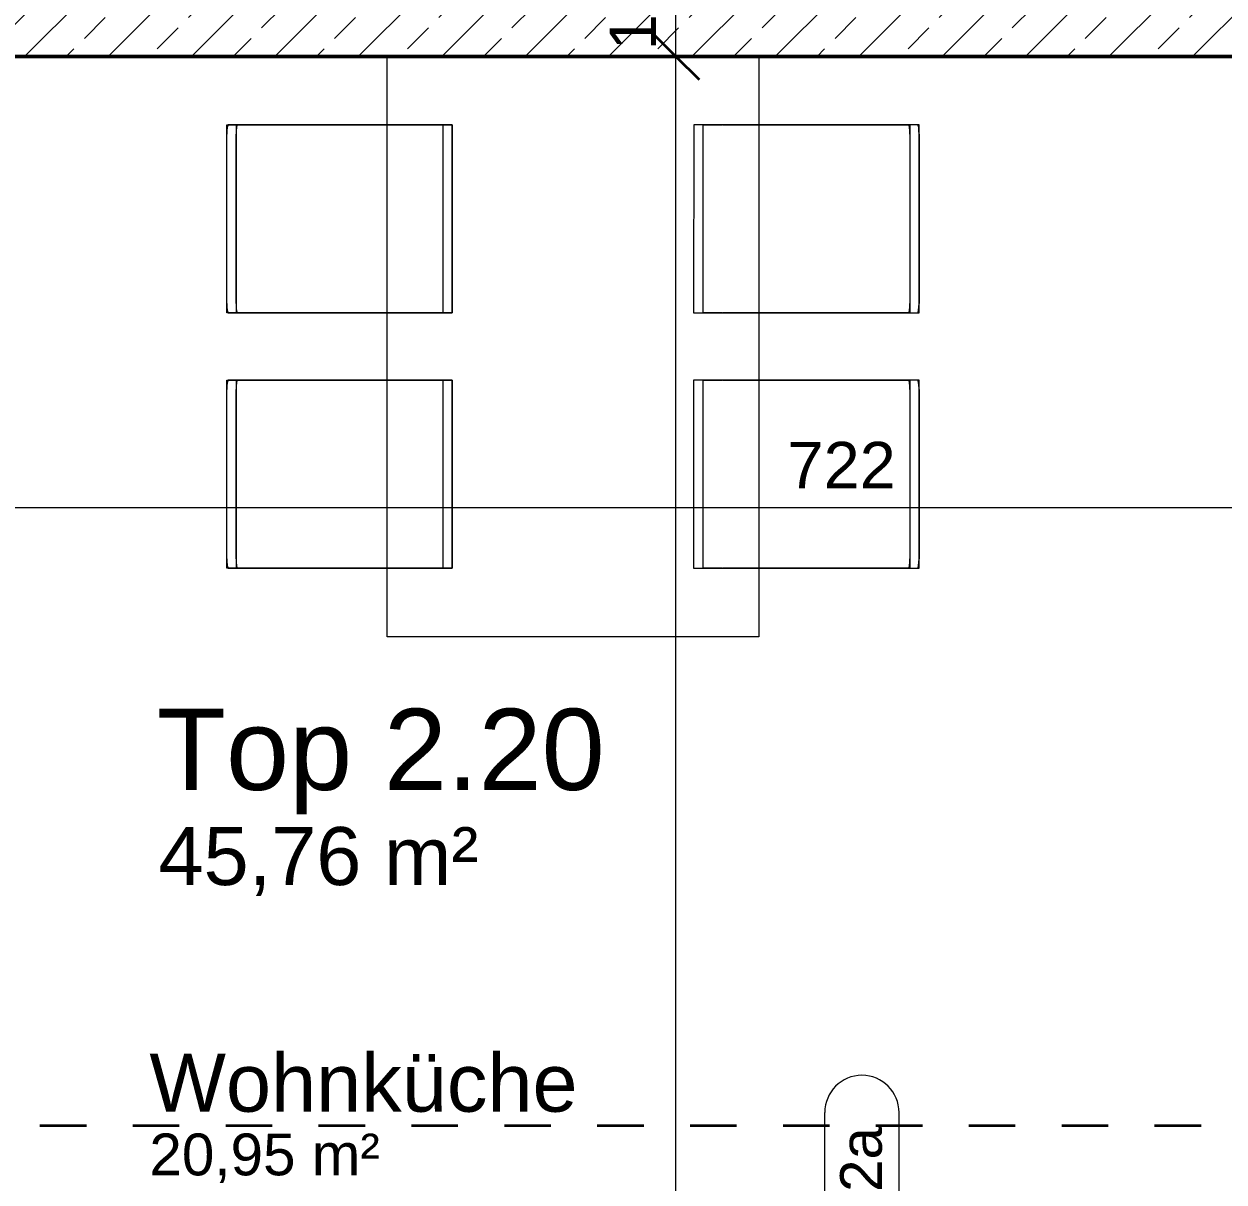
# Model space of a CAD drawing. Header units: metres. Extents: x -67.4 to -27.2, y 43.9 to 89.6.
# Drawn here: x -43.078 to -40.494, y 60.106 to 62.601 of the extents above; entities that cross this region are included whole.
import ezdxf

# ---------------------------------------------------------------- set-up
doc = ezdxf.new("R2010")
doc.units = ezdxf.units.M
doc.linetypes.add('Strich Punkt Mittel', pattern=[0.015875, 0.00635, -0.004763, 0, -0.004763])
for name, color, linetype, lineweight in [('A_Bemassung-50_', 4, 'Continuous', 9), ('A_Bemassung_', 4, 'Continuous', 9), ('A_Beschriftung_', 7, 'Continuous', 9), ('A_Moebel', 6, 'Continuous', 13), ('A_Raeume_', 7, 'Continuous', 5), ('A_Raeume_Beschriftung_', 7, 'Continuous', 9), ('A_Raster_', 1, 'Continuous', 9), ('A_Waende', 7, 'Continuous', 13)]:
    doc.layers.add(name, color=color, linetype=linetype, lineweight=lineweight)
doc.styles.add('Arial_1', font='arial.ttf', dxfattribs={"height": 0.175})
doc.styles.add('Arial_2', font='arial.ttf', dxfattribs={"height": 0.09})
doc.styles.add('Arial_4', font='arial.ttf', dxfattribs={"height": 0.125})
doc.styles.add('Arial_5', font='arial.ttf', dxfattribs={"height": 0.1})
doc.dimstyles.new('WGA-Bemaßung_5', dxfattribs={"dimscale": 0.3048, "dimtxt": 0.102026, "dimasz": 0.328084, "dimexe": 0.246063, "dimexo": 0.0625, "dimgap": 0.04101, "dimtad": 1, "dimdec": 1, "dimlfac": 100, "dimrnd": 0.5, "dimdsep": 46, "dimtxsty": 'Arial_5', "dimblk1": 'OBLIQUE', "dimblk2": 'OBLIQUE', "dimsah": 1, "dimcen": 0.09, "dimdle": 0.246063, "dimazin": 2, "dimtfac": 1, "dimtdec": 4, "dimtix": 1, "dimtmove": 0, "dimatfit": 3, "dimfxl": 0.656168, "dimfxlon": 1, "dimtvp": 1, "dimtolj": 1, "dimtzin": 0, "dimarcsym": 2})

# ---------------------------------------------------------------- blocks, each defined once
blk = doc.blocks.new('Moeb_Esstisch_rechteckig_bear - 125 x 80-5339301-263_PP_03DG_BT2')
at = {"layer": 'A_Moebel', "color": 8}
for p, q in [((-1.4191, 0.7452), (-1.4391, 0.7452)), ((-1.4391, 0.7452), (-1.4391, 0.7423)), ((-1.4391, 0.7423), (-1.4391, 0.4)), ((-1.4391, 0.7423), (-1.4391, 0.7225)), ((-1.4391, 0.7423), (-1.4391, 0.6914)), ((-1.4391, 0.7255), (-1.4385, 0.7255)), ((-1.4384, 0.7255), (-1.4365, 0.7255)), ((-1.4364, 0.7255), (-1.4334, 0.7255)), ((-1.4332, 0.7255), (-1.4291, 0.7255)), ((-1.4291, 0.7255), (-1.4243, 0.7255)), ((-1.4242, 0.7255), (-1.4191, 0.7255)), ((-1.0541, 0.7452), (-1.4191, 0.7452)), ((-1.4191, 0.7452), (-1.0541, 0.7452)), ((-1.4191, 0.7255), (-1.0541, 0.7255)), ((-1.4191, 0.7255), (-1.0541, 0.7255)), ((-1.0341, 0.7452), (-1.0541, 0.7452)), ((-1.0541, 0.7255), (-1.0489, 0.7255)), ((-1.0489, 0.7255), (-1.0442, 0.7255)), ((-1.0441, 0.7255), (-1.0401, 0.7255)), ((-1.0399, 0.7255), (-1.037, 0.7255)), ((-1.0367, 0.7255), (-1.035, 0.7255)), ((-1.0347, 0.7255), (-1.0342, 0.7255)), ((-1.0341, 0.7423), (-1.0341, 0.7452)), ((-1.0341, 0.4), (-1.0341, 0.7423)), ((-1.0341, 0.7225), (-1.0341, 0.7423)), ((-1.0341, 0.6914), (-1.0341, 0.7423)), ((-0.8691, 0.7452), (-0.8891, 0.7452)), ((-0.8891, 0.7452), (-0.8891, 0.7423)), ((-0.8891, 0.7423), (-0.8891, 0.4)), ((-0.8891, 0.7423), (-0.8891, 0.7225)), ((-0.8891, 0.7423), (-0.8891, 0.6914)), ((-0.8891, 0.7255), (-0.8885, 0.7255)), ((-0.8884, 0.7255), (-0.8865, 0.7255)), ((-0.8864, 0.7255), (-0.8834, 0.7255)), ((-0.8832, 0.7255), (-0.8791, 0.7255)), ((-0.8791, 0.7255), (-0.8743, 0.7255)), ((-0.8742, 0.7255), (-0.8691, 0.7255)), ((-0.5041, 0.7452), (-0.8691, 0.7452)), ((-0.8691, 0.7452), (-0.5041, 0.7452)), ((-0.8691, 0.7255), (-0.5041, 0.7255)), ((-0.8691, 0.7255), (-0.5041, 0.7255)), ((-0.4841, 0.7452), (-0.5041, 0.7452)), ((-0.5041, 0.7255), (-0.4989, 0.7255)), ((-0.4989, 0.7255), (-0.4942, 0.7255)), ((-0.4941, 0.7255), (-0.4901, 0.7255)), ((-0.4899, 0.7255), (-0.487, 0.7255)), ((-0.4867, 0.7255), (-0.485, 0.7255)), ((-0.4847, 0.7255), (-0.4842, 0.7255)), ((-0.4841, 0.7423), (-0.4841, 0.7452)), ((-0.4841, 0.4), (-0.4841, 0.7423)), ((-0.4841, 0.7225), (-0.4841, 0.7423)), ((-0.4841, 0.6914), (-0.4841, 0.7423)), ((-1.4391, 0.6716), (-1.4391, 0.7225)), ((-1.0341, 0.7225), (-1.0341, 0.6716)), ((-0.8891, 0.6716), (-0.8891, 0.7225)), ((-0.4841, 0.7225), (-0.4841, 0.6716)), ((-1.4391, 0.6914), (-1.4391, 0.6868)), ((-1.4391, 0.6868), (-1.4391, 0.6783)), ((-1.4391, 0.6783), (-1.4391, 0.6663)), ((-1.0341, 0.6868), (-1.0341, 0.6914)), ((-1.0341, 0.6783), (-1.0341, 0.6868)), ((-1.0341, 0.6663), (-1.0341, 0.6783)), ((-0.8891, 0.6914), (-0.8891, 0.6868)), ((-0.8891, 0.6868), (-0.8891, 0.6783)), ((-0.8891, 0.6783), (-0.8891, 0.6663)), ((-0.4841, 0.6868), (-0.4841, 0.6914)), ((-0.4841, 0.6783), (-0.4841, 0.6868)), ((-0.4841, 0.6663), (-0.4841, 0.6783)), ((-1.4391, 0.6193), (-1.4391, 0.6716)), ((-1.4391, 0.6663), (-1.4391, 0.6517)), ((-1.4391, 0.6517), (-1.4391, 0.6353)), ((-1.0341, 0.6716), (-1.0341, 0.6193)), ((-1.0341, 0.6517), (-1.0341, 0.6663)), ((-1.0341, 0.6353), (-1.0341, 0.6517)), ((-0.8891, 0.6193), (-0.8891, 0.6716)), ((-0.8891, 0.6663), (-0.8891, 0.6517)), ((-0.8891, 0.6517), (-0.8891, 0.6353)), ((-0.4841, 0.6716), (-0.4841, 0.6193)), ((-0.4841, 0.6517), (-0.4841, 0.6663)), ((-0.4841, 0.6353), (-0.4841, 0.6517)), ((-1.4391, 0.6353), (-1.4391, 0.6181)), ((-1.0341, 0.6181), (-1.0341, 0.6353)), ((-0.8891, 0.6353), (-0.8891, 0.6181)), ((-0.4841, 0.6181), (-0.4841, 0.6353)), ((-1.4391, 0.4), (-1.4391, 0.6193)), ((-1.4391, 0.6181), (-1.4391, 0.4)), ((-1.0341, 0.6193), (-1.0341, 0.4)), ((-1.0341, 0.4), (-1.0341, 0.6181)), ((-0.8891, 0.4), (-0.8891, 0.6193)), ((-0.8891, 0.6181), (-0.8891, 0.4)), ((-0.4841, 0.6193), (-0.4841, 0.4)), ((-0.4841, 0.4), (-0.4841, 0.6181)), ((-1.5866, 0.4), (-0.3366, 0.4)), ((-1.5866, 0.4), (-0.3366, 0.4)), ((-1.4391, 0.4), (-1.4391, 0.2599)), ((-1.4391, 0.4), (-1.4391, 0.3221)), ((-1.4391, 0.3232), (-1.4391, 0.4)), ((-1.0341, 0.2599), (-1.0341, 0.4)), ((-1.0341, 0.4), (-1.0341, 0.3232)), ((-1.0341, 0.3221), (-1.0341, 0.4)), ((-0.8891, 0.4), (-0.8891, 0.2599)), ((-0.8891, 0.4), (-0.8891, 0.3221)), ((-0.8891, 0.3232), (-0.8891, 0.4)), ((-0.4841, 0.2599), (-0.4841, 0.4)), ((-0.4841, 0.4), (-0.4841, 0.3232)), ((-0.4841, 0.3221), (-0.4841, 0.4)), ((-0.3366, 0.4), (-0.3366, -0.4)), ((-0.3366, 0.4), (-0.3366, -0.4)), ((-1.4391, 0.3232), (-1.4391, 0.2599)), ((-1.4391, 0.2932), (-1.4391, 0.3221)), ((-1.0341, 0.2599), (-1.0341, 0.3232)), ((-1.0341, 0.3221), (-1.0341, 0.2932)), ((-0.8891, 0.3232), (-0.8891, 0.2599)), ((-0.8891, 0.3117), (-0.8891, 0.3221)), ((-0.8891, 0.3018), (-0.8891, 0.3117)), ((-0.4841, 0.2599), (-0.4841, 0.3232)), ((-0.4841, 0.3221), (-0.4841, 0.3018)), ((-1.4391, 0.2863), (-1.4391, 0.2928)), ((-1.4391, 0.2798), (-1.4391, 0.2863)), ((-1.0341, 0.2928), (-1.0341, 0.2798)), ((-0.8891, 0.2932), (-0.8891, 0.3018)), ((-0.8891, 0.2798), (-0.8891, 0.2928)), ((-0.4841, 0.3018), (-0.4841, 0.2932)), ((-0.4841, 0.2928), (-0.4841, 0.2798)), ((-1.4391, 0.2798), (-1.4391, 0.2599)), ((-1.4391, 0.2798), (-1.0341, 0.2798)), ((-1.4391, 0.2599), (-1.0341, 0.2599)), ((-1.4391, 0.2599), (-1.0341, 0.2599)), ((-1.0341, 0.2599), (-1.0341, 0.2798)), ((-0.8891, 0.2798), (-0.8891, 0.2599)), ((-0.8891, 0.2798), (-0.4841, 0.2798)), ((-0.8891, 0.2599), (-0.4841, 0.2599)), ((-0.8891, 0.2599), (-0.4841, 0.2599)), ((-0.4841, 0.2599), (-0.4841, 0.2798)), ((-1.4391, -0.2599), (-1.0341, -0.2599)), ((-1.4391, -0.4), (-1.4391, -0.2599)), ((-1.4391, -0.2599), (-1.4391, -0.3232)), ((-1.4391, -0.2599), (-1.4391, -0.2798)), ((-1.0341, -0.2599), (-1.4391, -0.2599)), ((-1.4391, -0.2818), (-1.4391, -0.2798)), ((-1.0341, -0.2798), (-1.4391, -0.2798)), ((-1.4391, -0.2863), (-1.4391, -0.2818)), ((-1.0341, -0.2599), (-1.0341, -0.4)), ((-1.0341, -0.2798), (-1.0341, -0.2599)), ((-1.0341, -0.3232), (-1.0341, -0.2599)), ((-1.0341, -0.2798), (-1.0341, -0.2818)), ((-1.0341, -0.2818), (-1.0341, -0.2863)), ((-0.8891, -0.2599), (-0.4841, -0.2599)), ((-0.8891, -0.4), (-0.8891, -0.2599)), ((-0.8891, -0.2599), (-0.8891, -0.3232)), ((-0.8891, -0.2599), (-0.8891, -0.2798)), ((-0.4841, -0.2599), (-0.8891, -0.2599)), ((-0.8891, -0.2818), (-0.8891, -0.2798)), ((-0.4841, -0.2798), (-0.8891, -0.2798)), ((-0.8891, -0.2863), (-0.8891, -0.2818)), ((-0.4841, -0.2599), (-0.4841, -0.4)), ((-0.4841, -0.2798), (-0.4841, -0.2599)), ((-0.4841, -0.3232), (-0.4841, -0.2599)), ((-0.4841, -0.2798), (-0.4841, -0.2818)), ((-0.4841, -0.2818), (-0.4841, -0.2863)), ((-1.4391, -0.2928), (-1.4391, -0.2863)), ((-1.4391, -0.3018), (-1.4391, -0.2932)), ((-1.4391, -0.3117), (-1.4391, -0.3018)), ((-1.0341, -0.2863), (-1.0341, -0.2928)), ((-1.0341, -0.2932), (-1.0341, -0.3018)), ((-1.0341, -0.3018), (-1.0341, -0.3117)), ((-0.8891, -0.2928), (-0.8891, -0.2863)), ((-0.8891, -0.3018), (-0.8891, -0.2932)), ((-0.8891, -0.3117), (-0.8891, -0.3018)), ((-0.4841, -0.2863), (-0.4841, -0.2928)), ((-0.4841, -0.2932), (-0.4841, -0.3018)), ((-0.4841, -0.3018), (-0.4841, -0.3117)), ((-1.4391, -0.3221), (-1.4391, -0.3117)), ((-1.4391, -0.3221), (-1.4391, -0.4)), ((-1.4391, -0.4), (-1.4391, -0.3232)), ((-1.0341, -0.3117), (-1.0341, -0.3221)), ((-1.0341, -0.4), (-1.0341, -0.3221)), ((-1.0341, -0.3232), (-1.0341, -0.4)), ((-0.8891, -0.3221), (-0.8891, -0.3117)), ((-0.8891, -0.3221), (-0.8891, -0.4)), ((-0.8891, -0.4), (-0.8891, -0.3232)), ((-0.4841, -0.3117), (-0.4841, -0.3221)), ((-0.4841, -0.4), (-0.4841, -0.3221)), ((-0.4841, -0.3232), (-0.4841, -0.4)), ((-0.3366, -0.4), (-1.5866, -0.4)), ((-0.3366, -0.4), (-1.5866, -0.4)), ((-1.4391, -0.7423), (-1.4391, -0.4)), ((-1.4391, -0.6193), (-1.4391, -0.4)), ((-1.4391, -0.4), (-1.4391, -0.6181)), ((-1.0341, -0.4), (-1.0341, -0.7423)), ((-1.0341, -0.6181), (-1.0341, -0.4)), ((-1.0341, -0.4), (-1.0341, -0.6193)), ((-0.8891, -0.7423), (-0.8891, -0.4)), ((-0.8891, -0.6193), (-0.8891, -0.4)), ((-0.8891, -0.4), (-0.8891, -0.6181)), ((-0.4841, -0.4), (-0.4841, -0.7423)), ((-0.4841, -0.6181), (-0.4841, -0.4)), ((-0.4841, -0.4), (-0.4841, -0.6193)), ((-1.4391, -0.6181), (-1.4391, -0.6353)), ((-1.4391, -0.6716), (-1.4391, -0.6193)), ((-1.0341, -0.6353), (-1.0341, -0.6181)), ((-1.0341, -0.6193), (-1.0341, -0.6716)), ((-0.8891, -0.6181), (-0.8891, -0.6353)), ((-0.8891, -0.6716), (-0.8891, -0.6193)), ((-0.4841, -0.6353), (-0.4841, -0.6181)), ((-0.4841, -0.6193), (-0.4841, -0.6716)), ((-1.4391, -0.6353), (-1.4391, -0.6517)), ((-1.0341, -0.6517), (-1.0341, -0.6353)), ((-0.8891, -0.6353), (-0.8891, -0.6517)), ((-0.4841, -0.6517), (-0.4841, -0.6353)), ((-1.4391, -0.6517), (-1.4391, -0.6663)), ((-1.4391, -0.6663), (-1.4391, -0.6783)), ((-1.4391, -0.7225), (-1.4391, -0.6716)), ((-1.0341, -0.6663), (-1.0341, -0.6517)), ((-1.0341, -0.6783), (-1.0341, -0.6663)), ((-1.0341, -0.6716), (-1.0341, -0.7225)), ((-0.8891, -0.6517), (-0.8891, -0.6663)), ((-0.8891, -0.6663), (-0.8891, -0.6783)), ((-0.8891, -0.7225), (-0.8891, -0.6716)), ((-0.4841, -0.6663), (-0.4841, -0.6517)), ((-0.4841, -0.6783), (-0.4841, -0.6663)), ((-0.4841, -0.6716), (-0.4841, -0.7225)), ((-1.4391, -0.6783), (-1.4391, -0.6868)), ((-1.4391, -0.6868), (-1.4391, -0.6914)), ((-1.4391, -0.6914), (-1.4391, -0.7423)), ((-1.0341, -0.6868), (-1.0341, -0.6783)), ((-1.0341, -0.6914), (-1.0341, -0.6868)), ((-1.0341, -0.7423), (-1.0341, -0.6914)), ((-0.8891, -0.6783), (-0.8891, -0.6868)), ((-0.8891, -0.6868), (-0.8891, -0.6914)), ((-0.8891, -0.6914), (-0.8891, -0.7423)), ((-0.4841, -0.6868), (-0.4841, -0.6783)), ((-0.4841, -0.6914), (-0.4841, -0.6868)), ((-0.4841, -0.7423), (-0.4841, -0.6914)), ((-1.4391, -0.7225), (-1.4391, -0.7423)), ((-1.0341, -0.7423), (-1.0341, -0.7225)), ((-0.8891, -0.7225), (-0.8891, -0.7423)), ((-0.4841, -0.7423), (-0.4841, -0.7225)), ((-1.4391, -0.7255), (-1.4385, -0.7255)), ((-1.4391, -0.7452), (-1.4391, -0.7423)), ((-1.4191, -0.7452), (-1.4391, -0.7452)), ((-1.4384, -0.7255), (-1.4365, -0.7255)), ((-1.4364, -0.7255), (-1.4334, -0.7255)), ((-1.4332, -0.7255), (-1.4291, -0.7255)), ((-1.4291, -0.7255), (-1.4243, -0.7255)), ((-1.4242, -0.7255), (-1.4191, -0.7255)), ((-1.4191, -0.7255), (-1.0541, -0.7255)), ((-1.0541, -0.7255), (-1.4191, -0.7255)), ((-1.0541, -0.7452), (-1.4191, -0.7452)), ((-1.0541, -0.7452), (-1.4191, -0.7452)), ((-1.0541, -0.7255), (-1.0489, -0.7255)), ((-1.0341, -0.7452), (-1.0541, -0.7452)), ((-1.0489, -0.7255), (-1.0442, -0.7255)), ((-1.0441, -0.7255), (-1.0401, -0.7255)), ((-1.0399, -0.7255), (-1.037, -0.7255)), ((-1.0367, -0.7255), (-1.035, -0.7255)), ((-1.0347, -0.7255), (-1.0342, -0.7255)), ((-1.0341, -0.7423), (-1.0341, -0.7452)), ((-0.8891, -0.7255), (-0.8885, -0.7255)), ((-0.8891, -0.7452), (-0.8891, -0.7423)), ((-0.8691, -0.7452), (-0.8891, -0.7452)), ((-0.8884, -0.7255), (-0.8865, -0.7255)), ((-0.8864, -0.7255), (-0.8834, -0.7255)), ((-0.8832, -0.7255), (-0.8791, -0.7255)), ((-0.8791, -0.7255), (-0.8743, -0.7255)), ((-0.8742, -0.7255), (-0.8691, -0.7255)), ((-0.8691, -0.7255), (-0.5041, -0.7255)), ((-0.5041, -0.7255), (-0.8691, -0.7255)), ((-0.5041, -0.7452), (-0.8691, -0.7452)), ((-0.5041, -0.7452), (-0.8691, -0.7452)), ((-0.5041, -0.7255), (-0.4989, -0.7255)), ((-0.4841, -0.7452), (-0.5041, -0.7452)), ((-0.4989, -0.7255), (-0.4942, -0.7255)), ((-0.4941, -0.7255), (-0.4901, -0.7255)), ((-0.4899, -0.7255), (-0.487, -0.7255)), ((-0.4867, -0.7255), (-0.485, -0.7255)), ((-0.4847, -0.7255), (-0.4842, -0.7255)), ((-0.4841, -0.7423), (-0.4841, -0.7452))]:
    blk.add_line(p, q, dxfattribs=at)
for centre, major_axis, start_param, end_param in [((-1.4191, 0.7423), (-0.02, 0), 4.712389, 6.283185), ((-1.4191, 0.7225), (-0.02, 0), 4.712389, 6.283185), ((-1.0541, 0.7423), (-0.02, 0), 3.141593, 4.712389), ((-1.0541, 0.7225), (0.02, 0), 0, 1.570796), ((-0.8691, 0.7423), (0.02, 0), 1.570796, 3.141593), ((-0.8691, 0.7225), (-0.02, 0), 4.712389, 6.283185), ((-0.5041, 0.7423), (0.02, 0), 0, 1.570796), ((-0.5041, 0.7225), (0.02, 0), 0, 1.570796), ((-1.4191, -0.7225), (0.02, 0), 3.141593, 4.712389), ((-1.0541, -0.7225), (-0.02, 0), 1.570796, 3.141593), ((-0.8691, -0.7225), (-0.02, 0), 0, 1.570796), ((-0.5041, -0.7225), (0.02, 0), 4.712389, 6.283185), ((-1.4191, -0.7423), (0.02, 0), 3.141593, 4.712389), ((-1.0541, -0.7423), (0.02, 0), 4.712389, 6.283185), ((-0.8691, -0.7423), (0.02, 0), 3.141593, 4.712389), ((-0.5041, -0.7423), (-0.02, 0), 1.570796, 3.141593)]:
    blk.add_ellipse(centre, major_axis=major_axis, ratio=0.147809, start_param=start_param, end_param=end_param, dxfattribs=at)
blk = doc.blocks.new('BS_Wand_Lollipop - rechts_oben-2026913-263_PP_03DG_BT2')
at = {"layer": 'A_Beschriftung_'}
for p, q in [((0.0046, 0.0016), (0.0134, 0.0016)), ((-0.003, 0), (0.003, 0)), ((0.0046, -0.0016), (0.0134, -0.0016))]:
    blk.add_line(p, q, dxfattribs=at)
for centre, start, end in [((0.0046, 0), 90, 270), ((0.0134, 0), 270, 90)]:
    blk.add_arc(centre, 0.0016, start, end, dxfattribs=at)
blk = doc.blocks.new('DIMBLOCK444-263_PP_03DG_BT2')
at = {"layer": 'A_Bemassung-50_', "transparency": 16777216}
for p, q in [((-44.9286, 61.5587), (-44.9286, 61.6337)), ((-37.7086, 61.5585), (-37.7086, 61.6335)), ((-37.6336, 61.5585), (-44.9286, 61.5587)), ((-44.9286, 61.5587), (-44.9286, 61.3587)), ((-37.7086, 61.5585), (-37.7086, 61.3585))]:
    blk.add_line(p, q, dxfattribs=at)
at = {"layer": 'A_Bemassung-50_', "lineweight": 35, "transparency": 16777216}
for p, q in [((-44.9286, 61.5587), (-44.8786, 61.6087)), ((-37.7086, 61.5585), (-37.6586, 61.6085)), ((-44.9286, 61.5587), (-44.9786, 61.5087)), ((-37.7086, 61.5585), (-37.7586, 61.5085))]:
    blk.add_line(p, q, dxfattribs=at)
at = {"layer": 'A_Bemassung-50_', "color": 0, "transparency": 16777216, "insert": (-41.4339, 61.7009), "char_height": 0.1, "width": 0.276883, "attachment_point": 1, "rotation": 359.9983, "line_spacing_factor": 0.941778, "style": 'Arial_5'}
blk.add_mtext('722', dxfattribs=at)
blk = doc.blocks.new('_Oblique')
at = {"color": 0, "linetype": 'ByBlock', "lineweight": -2}
blk.add_line((-0.5, -0.5), (0.5, 0.5), dxfattribs=at)
blk = doc.blocks.new('DIMBLOCK475-263_PP_03DG_BT2')
at = {"layer": 'A_Bemassung-50_', "lineweight": 35, "transparency": 16777216}
for p, q in [((-41.6744, 62.5312), (-41.7244, 62.5812)), ((-41.6744, 62.5312), (-41.6244, 62.4812)), ((-41.6746, 55.8286), (-41.7246, 55.8786)), ((-41.6746, 55.8286), (-41.6246, 55.7786))]:
    blk.add_line(p, q, dxfattribs=at)
at = {"layer": 'A_Bemassung-50_', "transparency": 16777216}
for p, q in [((-41.6744, 62.5312), (-41.8744, 62.5312)), ((-41.6746, 55.8286), (-41.6744, 62.5312)), ((-41.6744, 62.5312), (-41.5994, 62.5312)), ((-41.6746, 55.8286), (-41.8746, 55.8286)), ((-41.6746, 55.8286), (-41.5996, 55.8286))]:
    blk.add_line(p, q, dxfattribs=at)
at = {"layer": 'A_Bemassung-50_', "color": 0, "transparency": 16777216, "insert": (-41.8169, 59.0064), "char_height": 0.1, "width": 0.416266, "attachment_point": 1, "rotation": 90, "line_spacing_factor": 0.941778, "style": 'Arial_5'}
blk.add_mtext('670,5', dxfattribs=at)
blk = doc.blocks.new('DIMBLOCK476-263_PP_03DG_BT2')
at = {"layer": 'A_Bemassung-50_', "lineweight": 35, "transparency": 16777216}
for p, q in [((-41.6744, 62.7112), (-41.7244, 62.7612)), ((-41.6744, 62.7112), (-41.6244, 62.6612)), ((-41.6744, 62.5312), (-41.7244, 62.5812)), ((-41.6744, 62.5312), (-41.6244, 62.4812))]:
    blk.add_line(p, q, dxfattribs=at)
at = {"layer": 'A_Bemassung-50_', "transparency": 16777216}
for p, q in [((-41.6744, 62.7112), (-41.8744, 62.7112)), ((-41.6744, 62.5312), (-41.6744, 62.7112)), ((-41.6744, 62.7112), (-41.5994, 62.7112)), ((-41.6744, 62.5312), (-41.8744, 62.5312)), ((-41.6744, 62.5312), (-41.5994, 62.5312))]:
    blk.add_line(p, q, dxfattribs=at)
at = {"layer": 'A_Bemassung-50_', "color": 0, "transparency": 16777216, "insert": (-41.8168, 62.5443), "char_height": 0.1, "width": 0.184588, "attachment_point": 1, "rotation": 90, "line_spacing_factor": 0.941778, "style": 'Arial_5'}
blk.add_mtext('18', dxfattribs=at)

msp = doc.modelspace()

# ---------------------------------------------------------------- hatches: boundary and pattern name
at = {"layer": 'A_Waende', "lineweight": 5}
h = msp.add_hatch(dxfattribs=at)
h.set_pattern_fill('FP_2', color=250, style=0, pattern_type=2)
h.set_pattern_definition([(45, (0, 0), (-0.08980256, 0.08980256), []), (45, (0.0898, 0), (-0.08980256, 0.08980256), [0.0635, -0.03175])])
h.paths.add_polyline_path([(-44.9536, 62.5313), (-44.9536, 62.5313), (-44.9536, 62.557)])
h.paths.add_polyline_path([(-37.7086, 62.5311), (-37.7086, 62.7111), (-45.0285, 62.7113), (-45.0284, 62.5313), (-37.7086, 62.5311)])
h.paths.add_polyline_path([(-44.9286, 62.5313), (-44.9286, 62.5313), (-44.9311, 62.5313)])

# ---------------------------------------------------------------- linework, layer by layer
at = {"layer": 'A_Raeume_', "flags": 128}
msp.add_lwpolyline([(-37.7086, 59.4685), (-37.7086, 62.5311), (-43.9811, 62.5313), (-44.9286, 62.5313), (-44.9286, 60.1313), (-43.1735, 60.1312), (-43.1735, 59.4686), (-41.596, 59.4686), (-41.443, 59.4686)], close=True, dxfattribs=at)
at = {"layer": 'A_Raster_', "linetype": 'Strich Punkt Mittel', "lineweight": 35}
msp.add_line((-56.2435, 60.2289), (-32.1348, 60.2282), dxfattribs=at)
at = {"layer": 'A_Waende', "color": 10, "lineweight": 50}
msp.add_line((-45.0286, 62.5313), (-37.7086, 62.5311), dxfattribs=at)

# ---------------------------------------------------------------- block references
at = {"layer": 'A_Beschriftung_', "xscale": 49.99999999999998, "yscale": 49.99999999999998, "zscale": 49.99999999999998, "rotation": 89.99999999999991}
msp.add_blockref('BS_Wand_Lollipop - rechts_oben-2026913-263_PP_03DG_BT2', (-41.2737, 59.5863), dxfattribs=at)
at = {"layer": 'A_Moebel', "color": 8, "rotation": 269.9982758784546}
msp.add_blockref('Moeb_Esstisch_rechteckig_bear - 125 x 80-5339301-263_PP_03DG_BT2', (-41.8959, 60.9446), dxfattribs=at)

# ---------------------------------------------------------------- texts
at = {"layer": 'A_Beschriftung_', "insert": (-41.3207, 59.8615), "char_height": 0.09, "width": 0.43692, "attachment_point": 1, "rotation": 90, "style": 'Arial_2'}
msp.add_mtext('IW02a', dxfattribs=at)
at = {"layer": 'A_Raeume_Beschriftung_', "attachment_point": 1}
for s, insert, char_height, width, style in [('Top 2.20', (-42.7923, 61.126), 0.175, 1.190506, 'Arial_1'), ('45,76 m²', (-42.7884, 60.8712), 0.125, 0.837763, 'Arial_4'), ('Wohnküche', (-42.8079, 60.3829), 0.125, 1.110337, 'Arial_4'), ('20,95 m²', (-42.8079, 60.2109), 0.09, 0.58924, 'Arial_2')]:
    msp.add_mtext(s, dxfattribs=dict(at, insert=insert, char_height=char_height, width=width, style=style))

# ---------------------------------------------------------------- dimensions: what is measured, and where the dimension line sits
at = {"layer": 'A_Bemassung_'}
for base, p1, p2, angle, override, picture, middle in [((-41.6744, 62.7112), (-41.8744, 62.5312), (-41.8744, 62.7112), 89.9983, {"dimpost": '<>', "dimfxl": 0.18}, 'DIMBLOCK476-263_PP_03DG_BT2', (-41.738, 62.6212)), ((-41.6744, 62.5312), (-41.8746, 55.8286), (-41.8744, 62.5312), 89.9983, {"dimpost": '<>', "dimfxl": 6.702612}, 'DIMBLOCK475-263_PP_03DG_BT2', (-41.7381, 59.1799)), ((-44.9286, 61.5587), (-37.7086, 61.3585), (-44.9286, 61.3587), 359.9983, {"dimpost": '<>', "dimfxl": 7.22}, 'DIMBLOCK444-263_PP_03DG_BT2', (-41.3186, 61.6213))]:
    dim = msp.add_linear_dim(base=base, p1=p1, p2=p2, angle=angle, dimstyle='WGA-Bemaßung_5', override=override, dxfattribs=at)
    dim.commit()
    dim.dimension.update_dxf_attribs({"geometry": picture, "text_midpoint": middle})

doc.saveas('drawing.dxf')
